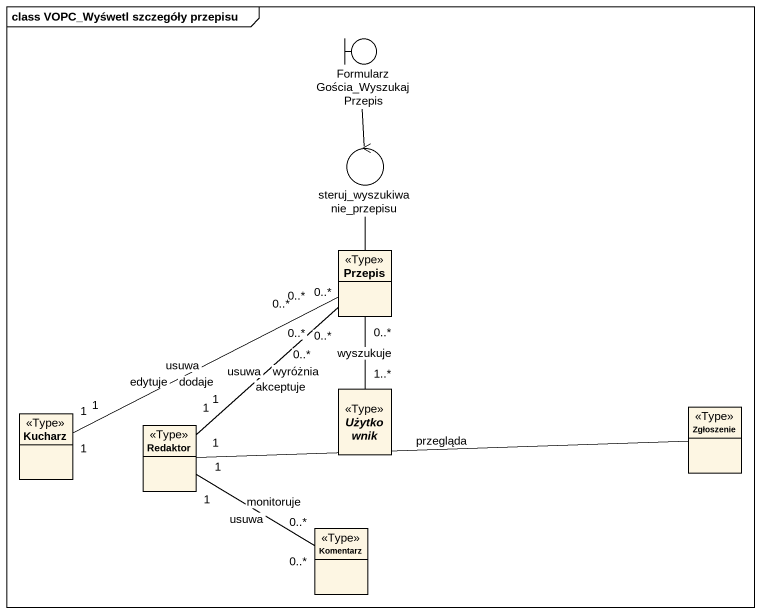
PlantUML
@startuml
mainframe class VOPC_Wyśwetl szczegóły przepisu
allowmixing
hide circle
hide empty members
boundary "FormularzGościa_WyszukajPrzepis" as FormularzGościa
control steruj_wyszukiwanie_przepisu
class Przepis <<Type>>
abstract class Użytkownik <<Type>>
class Zgłoszenie <<Type>>
class Kucharz <<Type>>
class Redaktor <<Type>>
class Komentarz <<Type>>
FormularzGościa -- steruj_wyszukiwanie_przepisu
steruj_wyszukiwanie_przepisu -- Przepis
Przepis "0..*" -- "1" Redaktor : akceptuje
Użytkownik "1..*" -up- "0..*" Przepis : wyszukuje
Kucharz "1" -right- "0..*" Przepis : usuwa
Kucharz "1" -right- "0..*" Przepis : dodaje
Kucharz "1" -right- "0..*" Przepis : edytuje
Redaktor "1" -up- "0..*" Przepis : wyróżnia
Redaktor "1" -up- "0..*" Przepis : usuwa
Redaktor -right- Zgłoszenie : przegląda
Redaktor "1" -- "0..*" Komentarz : monitoruje
Redaktor -- Komentarz
Redaktor "1" -- "0..*" Komentarz : usuwa
@enduml
